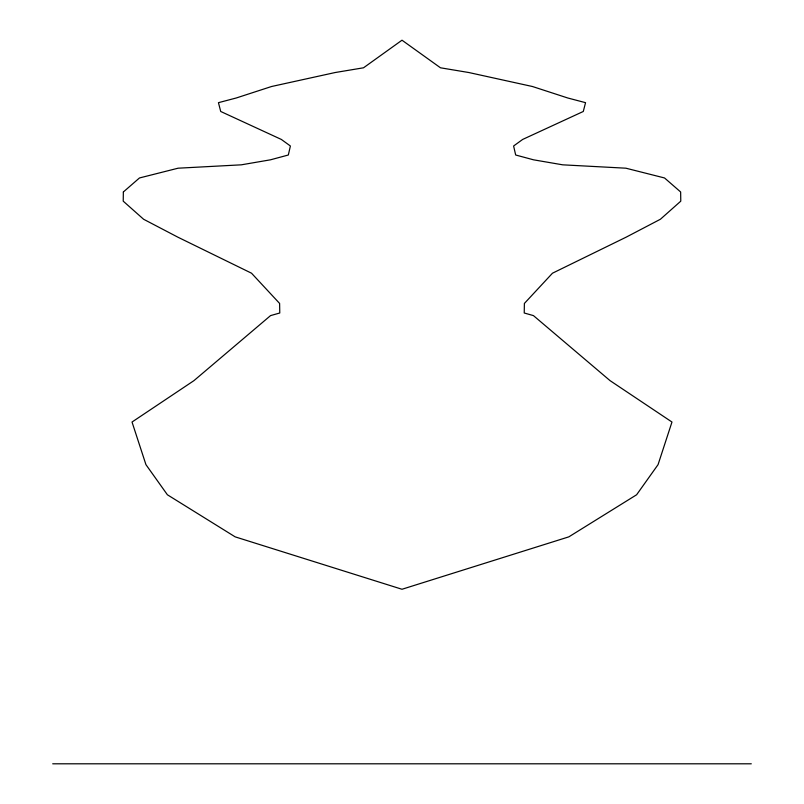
<?xml version="1.0" encoding="UTF-8"?>
<svg xmlns="http://www.w3.org/2000/svg" width="804" height="804" viewBox="0 0 804 804"><rect width="100%" height="100%" fill="white"/><g stroke="black" fill="none" stroke-linecap="round" stroke-linejoin="round"><path stroke-width="1.21" d="M52.712 763.8L751.288 763.8M123.354 191.975L123.223 201.161L143.594 219.251L177.875 237.18L251.521 273.199L279.611 303.44L279.772 312.997L270.546 315.61L193.925 380.654L132.027 422.03L145.936 464.632L167.393 494.772L235.15 536.851L402 589.262L568.85 536.851L636.607 494.772L658.064 464.632L671.973 422.03L610.075 380.654L533.454 315.61L524.228 312.997L524.389 303.44L552.479 273.199L626.125 237.18L660.406 219.251L680.777 201.161L680.646 191.975L664.536 177.965L625.904 168.197L562.71 164.83L533.534 159.815L515.676 155.011L513.605 145.996L522.67 139.434L583.282 111.475L585.553 102.671L567.785 97.998L532.449 86.51L468.843 72.531L440.481 67.797L402 40.2L363.519 67.797L335.157 72.531L271.551 86.51L236.215 97.998L218.447 102.671L220.718 111.475L281.33 139.434L290.395 145.996L288.324 155.011L270.466 159.815L241.29 164.83L178.096 168.197L139.464 177.965L123.354 191.975"/></g></svg>
